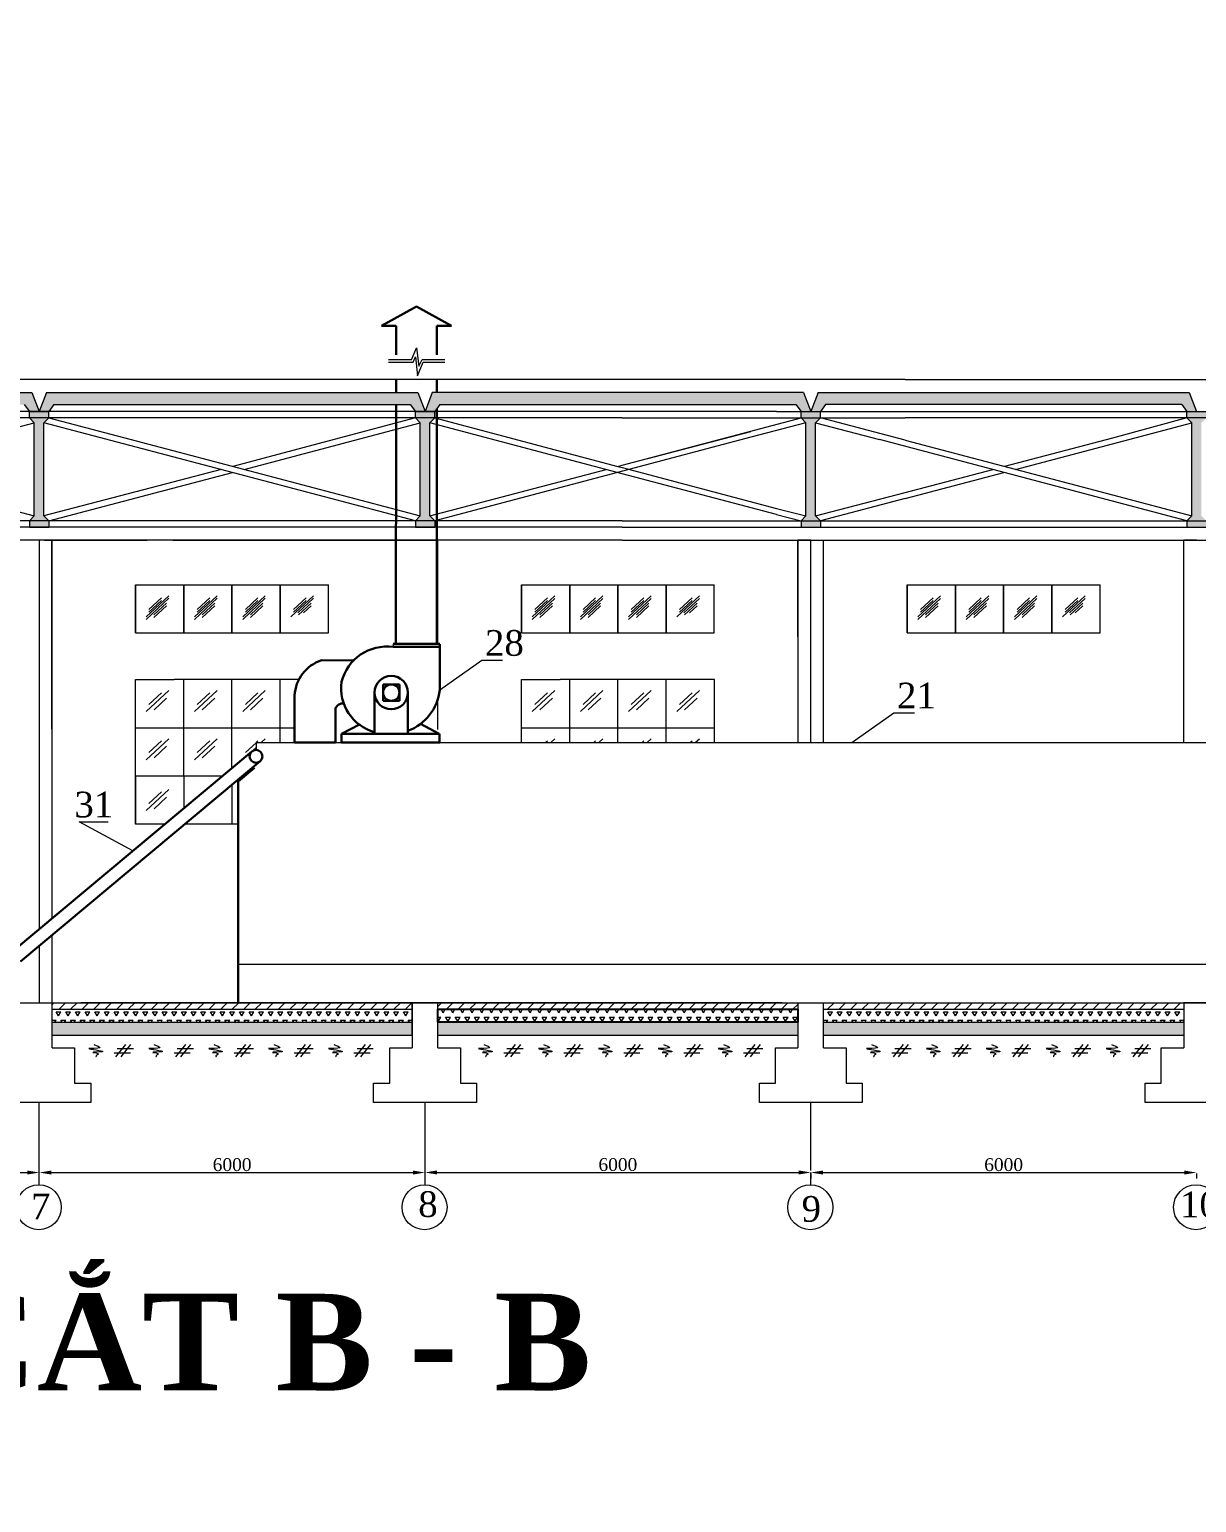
# Model space of a CAD drawing. Header units: inches. Extents: x -4475333 to 345677417, y -211198149 to 2125895.
# Drawn here: x -1936872 to -1918720, y 848268 to 871185 of the extents above; entities that cross this region are included whole.
import ezdxf

# ---------------------------------------------------------------- set-up
doc = ezdxf.new("R2010")
doc.units = ezdxf.units.IN
doc.header["$LTSCALE"] = 150
doc.header["$MEASUREMENT"] = 0
doc.linetypes.add('CENTER2', pattern=[1.125, 0.75, -0.125, 0.125, -0.125])
doc.linetypes.add('HIDDEN2', pattern=[4.7625, 3.175, -1.5875])
for name, color, linetype, lineweight in [('03 tbii', 3, 'Continuous', 50), ('coban', 153, 'Continuous', 50), ('cot', 2, 'Continuous', 50), ('Duong vien', 7, 'Continuous', 50), ('Ghichu', 1, 'Continuous', 15), ('KHUNG BVE', 7, 'Continuous', 0), ('móng cột', 7, 'Continuous', 50), ('PHOI_CANH', 3, 'Continuous', 50), ('TH net dam', 7, 'Continuous', 30)]:
    doc.layers.add(name, color=color, linetype=linetype, lineweight=lineweight)
for name, color, linetype in [('dang', 2, 'Continuous'), ('duongtamchamgach', 50, 'Continuous'), ('MATCAT', 132, 'Continuous'), ('NET NHAP', 7, 'Continuous'), ('Net0.2', 4, 'Continuous'), ('netdut', 2, 'HIDDEN2'), ('Thiet bi', 7, 'Continuous'), ('tru', 7, 'Continuous')]:
    doc.layers.add(name, color=color, linetype=linetype)
doc.styles.add('1', font='times.ttf')
doc.styles.get("Standard").update_dxf_attribs({"font": 'times.ttf', "height": 100})
doc.dimstyles.new('75', dxfattribs={"dimtxt": 200, "dimasz": 188, "dimexe": 94, "dimexo": 47, "dimgap": 20, "dimtad": 1, "dimtoh": 1, "dimdec": 0, "dimtxsty": '1', "dimcen": 2.5, "dimclrt": 256, "dimadec": 0, "dimazin": 0, "dimtfac": 1, "dimtdec": 0, "dimtix": 1, "dimtmove": 0, "dimatfit": 2, "dimfxl": 1, "dimlwd": 9, "dimlwe": 9, "dimarcsym": 0})
pattern_1 = [(45, (-3466435.19, 1065293.65), (-89.802561, 89.802561), [])]
pattern_2 = [(0, (-2659269.526, 802579.04), (12.5, 25), [0, -25])]

# ---------------------------------------------------------------- blocks, each defined once
blk = doc.blocks.new('*D238')
at = {"layer": 'Defpoints', "color": 0, "lineweight": 0, "ltscale": 3, "transparency": 16777216}
for p in [(-1942720, 853402), (-1936720, 853402), (-1936720, 853402)]:
    blk.add_point(p, dxfattribs=at)
at = {"layer": 'NET NHAP', "color": 0, "lineweight": 9, "ltscale": 3, "transparency": 16777216}
for p, q in [((-1942720, 853449), (-1942720, 853496)), ((-1936720, 853449), (-1936720, 853496)), ((-1942532, 853402), (-1936908, 853402))]:
    blk.add_line(p, q, dxfattribs=at)
at = {"layer": 'NET NHAP', "color": 0, "lineweight": 0, "ltscale": 3, "transparency": 16777216}
for points in [[(-1942532, 853433), (-1942532, 853371), (-1942720, 853402)], [(-1936908, 853433), (-1936908, 853371), (-1936720, 853402)]]:
    blk.add_solid(points, dxfattribs=at)
at = {"layer": 'NET NHAP', "lineweight": 13, "ltscale": 3, "transparency": 16777216, "insert": (-1939720, 853524), "char_height": 200, "attachment_point": 5, "style": '1'}
blk.add_mtext('6000', dxfattribs=at)
blk = doc.blocks.new('*D239')
at = {"layer": 'Defpoints', "color": 0, "lineweight": 0, "ltscale": 3, "transparency": 16777216}
for p in [(-1936720, 853402), (-1930720, 853402), (-1930720, 853402)]:
    blk.add_point(p, dxfattribs=at)
at = {"layer": 'NET NHAP', "color": 0, "lineweight": 9, "ltscale": 3, "transparency": 16777216}
for p, q in [((-1936720, 853449), (-1936720, 853496)), ((-1930720, 853449), (-1930720, 853496)), ((-1936532, 853402), (-1930908, 853402))]:
    blk.add_line(p, q, dxfattribs=at)
at = {"layer": 'NET NHAP', "color": 0, "lineweight": 0, "ltscale": 3, "transparency": 16777216}
for points in [[(-1936532, 853433), (-1936532, 853371), (-1936720, 853402)], [(-1930908, 853433), (-1930908, 853371), (-1930720, 853402)]]:
    blk.add_solid(points, dxfattribs=at)
at = {"layer": 'NET NHAP', "lineweight": 13, "ltscale": 3, "transparency": 16777216, "insert": (-1933720, 853524), "char_height": 200, "attachment_point": 5, "style": '1'}
blk.add_mtext('6000', dxfattribs=at)
blk = doc.blocks.new('*D240')
at = {"layer": 'Defpoints', "color": 0, "lineweight": 0, "ltscale": 3, "transparency": 16777216}
for p in [(-1930720, 853403), (-1924720, 853403), (-1924720, 853403)]:
    blk.add_point(p, dxfattribs=at)
at = {"layer": 'NET NHAP', "color": 0, "lineweight": 9, "ltscale": 3, "transparency": 16777216}
for p, q in [((-1930720, 853450), (-1930720, 853497)), ((-1924720, 853450), (-1924720, 853497)), ((-1930532, 853403), (-1924908, 853403))]:
    blk.add_line(p, q, dxfattribs=at)
at = {"layer": 'NET NHAP', "color": 0, "lineweight": 0, "ltscale": 3, "transparency": 16777216}
for points in [[(-1930532, 853435), (-1930532, 853372), (-1930720, 853403)], [(-1924908, 853435), (-1924908, 853372), (-1924720, 853403)]]:
    blk.add_solid(points, dxfattribs=at)
at = {"layer": 'NET NHAP', "lineweight": 13, "ltscale": 3, "transparency": 16777216, "insert": (-1927720, 853525), "char_height": 200, "attachment_point": 5, "style": '1'}
blk.add_mtext('6000', dxfattribs=at)
blk = doc.blocks.new('*D241')
at = {"layer": 'Defpoints', "color": 0, "lineweight": 0, "ltscale": 3, "transparency": 16777216}
for p in [(-1924720, 853433), (-1918720, 853433), (-1918720, 853402)]:
    blk.add_point(p, dxfattribs=at)
at = {"layer": 'NET NHAP', "color": 0, "lineweight": 9, "ltscale": 3, "transparency": 16777216}
for p, q in [((-1924720, 853386), (-1924720, 853308)), ((-1924532, 853402), (-1918908, 853402)), ((-1918720, 853386), (-1918720, 853308))]:
    blk.add_line(p, q, dxfattribs=at)
at = {"layer": 'NET NHAP', "color": 0, "lineweight": 0, "ltscale": 3, "transparency": 16777216}
for points in [[(-1924532, 853433), (-1924532, 853371), (-1924720, 853402)], [(-1918908, 853433), (-1918908, 853371), (-1918720, 853402)]]:
    blk.add_solid(points, dxfattribs=at)
at = {"layer": 'NET NHAP', "lineweight": 13, "ltscale": 3, "transparency": 16777216, "insert": (-1921720, 853524), "char_height": 200, "attachment_point": 5, "style": '1'}
blk.add_mtext('6000', dxfattribs=at)
blk = doc.blocks.new('utjjrtjtr')
at = {"layer": 'PHOI_CANH', "color": 252, "lineweight": 9}
for p, q in [((4094925, 1559965), (4094925, 1559215)), ((4094925, 1559215), (4094925, 1559965)), ((4094925, 1559965), (4097925, 1559965)), ((4094925, 1559965), (4094925, 1559215)), ((4094925, 1559965), (4097925, 1559965)), ((4094925, 1559965), (4097925, 1559965)), ((4095092, 1559468), (4095443, 1559795)), ((4095092, 1559468), (4095443, 1559795)), ((4095092, 1559426), (4095443, 1559754)), ((4095092, 1559426), (4095443, 1559754)), ((4095133, 1559580), (4095328, 1559760)), ((4095133, 1559580), (4095328, 1559760)), ((4095675, 1559215), (4095675, 1559965)), ((4095675, 1559965), (4095675, 1559215)), ((4095842, 1559468), (4096193, 1559795)), ((4095842, 1559468), (4096193, 1559795)), ((4095842, 1559426), (4096193, 1559754)), ((4095842, 1559426), (4096193, 1559754)), ((4095883, 1559580), (4096078, 1559760)), ((4095883, 1559580), (4096078, 1559760)), ((4096425, 1559215), (4096425, 1559965)), ((4096425, 1559965), (4096425, 1559215)), ((4096592, 1559468), (4096943, 1559795)), ((4096592, 1559468), (4096943, 1559795)), ((4096592, 1559426), (4096943, 1559754)), ((4096592, 1559426), (4096943, 1559754)), ((4096633, 1559580), (4096828, 1559760)), ((4096633, 1559580), (4096828, 1559760)), ((4097175, 1559215), (4097175, 1559965)), ((4097175, 1559965), (4097175, 1559215)), ((4097342, 1559468), (4097693, 1559795)), ((4097342, 1559468), (4097693, 1559795)), ((4097383, 1559580), (4097578, 1559760)), ((4097383, 1559580), (4097578, 1559760)), ((4097451, 1559527), (4097693, 1559754)), ((4097451, 1559527), (4097693, 1559754)), ((4097925, 1559215), (4097925, 1559965)), ((4095133, 1559539), (4095328, 1559719)), ((4095133, 1559539), (4095328, 1559719)), ((4095212, 1559496), (4095407, 1559677)), ((4095212, 1559496), (4095407, 1559677)), ((4095212, 1559455), (4095407, 1559636)), ((4095212, 1559455), (4095407, 1559636)), ((4095883, 1559539), (4096078, 1559719)), ((4095883, 1559539), (4096078, 1559719)), ((4095962, 1559496), (4096157, 1559677)), ((4095962, 1559496), (4096157, 1559677)), ((4095962, 1559455), (4096157, 1559636)), ((4095962, 1559455), (4096157, 1559636)), ((4096633, 1559539), (4096828, 1559719)), ((4096633, 1559539), (4096828, 1559719)), ((4096712, 1559496), (4096907, 1559677)), ((4096712, 1559496), (4096907, 1559677)), ((4096712, 1559455), (4096907, 1559636)), ((4096712, 1559455), (4096907, 1559636)), ((4097383, 1559539), (4097578, 1559719)), ((4097383, 1559539), (4097578, 1559719)), ((4097462, 1559496), (4097657, 1559677)), ((4097462, 1559496), (4097657, 1559677)), ((4097540, 1559527), (4097657, 1559636)), ((4097540, 1559527), (4097657, 1559636)), ((4094925, 1559215), (4097883, 1559215)), ((4094925, 1559215), (4097925, 1559215)), ((4094925, 1559215), (4097883, 1559215)), ((4097883, 1559215), (4097925, 1559215)), ((4097883, 1559215), (4097925, 1559215))]:
    blk.add_line(p, q, dxfattribs=at)

msp = doc.modelspace()

# ---------------------------------------------------------------- hatches: boundary and pattern name
at = {"layer": 'KHUNG BVE', "lineweight": 0}
h = msp.add_hatch(color=5, dxfattribs=at)
h.dxf.hatch_style = 1
h.paths.add_polyline_path([(-1936835.6, 865537.1), (-1942606.2, 865537.1), (-1942719.7, 865241.4), (-1942569.7, 865241.4), (-1942488.4, 865348.5), (-1936953.8, 865348.9), (-1936872.2, 865241.4), (-1936722.2, 865241.4)])
h.paths.add_polyline_path([(-1930833.2, 865537.1), (-1936608.7, 865537), (-1936722.2, 865241.4), (-1936572.2, 865241.4), (-1936490.9, 865348.4), (-1930951, 865348.5), (-1930869.7, 865241.4), (-1930719.7, 865241.4)])
h.paths.add_polyline_path([(-1929550.1, 865536.9), (-1930606.3, 865536.9), (-1930719.7, 865241.4), (-1930569.7, 865241.4), (-1930488.5, 865348.3), (-1929550.1, 865348.4)])
h.paths.add_polyline_path([(-1929150.1, 865536.9), (-1929550.1, 865536.9), (-1929550.1, 865348.4), (-1929150.1, 865348.4)])
h.paths.add_polyline_path([(-1924833.1, 865537), (-1929150.1, 865536.9), (-1929150.1, 865348.4), (-1924950.9, 865348.4), (-1924869.6, 865241.4), (-1924719.6, 865241.4)])
h.paths.add_polyline_path([(-1918833.1, 865537), (-1924606.2, 865536.9), (-1924719.6, 865241.4), (-1924569.6, 865241.4), (-1924488.4, 865348.3), (-1918950.9, 865348.4), (-1918869.7, 865241.4), (-1918719.7, 865241.4)])
h = msp.add_hatch(color=2, dxfattribs=at)
h.dxf.hatch_style = 1
h.paths.add_polyline_path([(-1936647.2, 865066.3), (-1936572.2, 865141.4), (-1936572.2, 865241.4), (-1936872.2, 865241.4), (-1936872.2, 865141.4), (-1936797.2, 865066.3), (-1936797.2, 863616.4), (-1936872.2, 863541.3), (-1936872.2, 863441.2), (-1936572.2, 863441.2), (-1936572.2, 863541.3), (-1936647.2, 863616.4)])
h = msp.add_hatch(color=2, dxfattribs=at)
h.dxf.hatch_style = 1
h.paths.add_polyline_path([(-1930644.7, 865066.2), (-1930569.7, 865141.4), (-1930569.7, 865241.4), (-1930869.7, 865241.4), (-1930869.7, 865141.4), (-1930794.7, 865066.2), (-1930794.7, 863616.4), (-1930869.7, 863541.2), (-1930869.7, 863441.2), (-1930569.7, 863441.2), (-1930569.7, 863541.2), (-1930644.7, 863616.4)])
h = msp.add_hatch(color=2, dxfattribs=at)
h.dxf.hatch_style = 1
h.paths.add_polyline_path([(-1924644.6, 865066.2), (-1924569.6, 865141.3), (-1924569.6, 865241.4), (-1924869.6, 865241.4), (-1924869.6, 865141.3), (-1924794.6, 865066.2), (-1924794.6, 863616.4), (-1924869.6, 863541.2), (-1924869.6, 863441.2), (-1924569.6, 863441.2), (-1924569.6, 863541.2), (-1924644.6, 863616.4)])
h = msp.add_hatch(color=2, dxfattribs=at)
h.dxf.hatch_style = 1
h.paths.add_polyline_path([(-1918644.7, 865066.2), (-1918569.7, 865141.4), (-1918569.7, 865241.4), (-1918869.7, 865241.4), (-1918869.7, 865141.4), (-1918794.7, 865066.2), (-1918794.7, 863616.4), (-1918869.7, 863541.2), (-1918869.7, 863441.2), (-1918569.7, 863441.2), (-1918569.7, 863541.2), (-1918644.7, 863616.4)])
at = {"layer": 'netdut', "linetype": 'ByBlock', "lineweight": 9, "ltscale": 10}
h = msp.add_hatch(dxfattribs=at)
h.set_pattern_fill('TRIANG', color=0, scale=400, style=0)
h.set_pattern_definition([(60, (-2665269.53, 802579.04), (-75, 129.90381), [75, -75]), (120, (-2665269.53, 802579.04), (-150, 8e-08), [75, -75]), (0, (-2665307.03, 802643.99), (75, 129.90381), [75, -75])])
h.paths.add_polyline_path([(-1936519.7, 855941.4), (-1930919.7, 855941.4), (-1930919.7, 855741.7), (-1936519.7, 855741.6)])
edge = h.paths.add_edge_path()
edge.add_line((-1930919.7, 856041.4), (-1930919.7, 855541.4))
h = msp.add_hatch(dxfattribs=at)
h.set_pattern_fill('DOTS', color=4, scale=400, style=0)
h.set_pattern_definition(pattern_2)
h.paths.add_polyline_path([(-1930919.7, 855741.6), (-1930919.7, 855539.4), (-1936519.7, 855540.4), (-1936519.7, 855741.5)])
h = msp.add_hatch(dxfattribs=at)
h.set_pattern_fill('TRIANG', color=0, scale=400, style=0)
h.set_pattern_definition([(60, (-5915861.62, -614494.57), (-75, 129.9038105), [75, -75]), (120, (-5915861.62, -614494.57), (-150, 8e-08), [75, -75]), (0, (-5915899.12, -614429.61), (75, 129.9038104), [75, -75])])
h.paths.add_polyline_path([(-1930519.7, 855941.4), (-1924919.7, 855941.4), (-1924919.7, 855741.7), (-1930519.7, 855741.7)])
h = msp.add_hatch(dxfattribs=at)
h.set_pattern_fill('DOTS', color=4, scale=400, style=0)
h.set_pattern_definition(pattern_2)
edge = h.paths.add_edge_path()
edge.add_line((-1924919.7, 855741.7), (-1924919.7, 855541.4))
edge.add_line((-1930519.7, 855741.6), (-1924919.7, 855741.7))
edge.add_line((-1930519.7, 855539.3), (-1924919.7, 855538.3))
edge.add_line((-1930519.7, 855539.3), (-1930519.7, 855741.6))
h = msp.add_hatch(dxfattribs=at)
h.set_pattern_fill('TRIANG', color=0, scale=400, style=0)
h.set_pattern_definition([(60, (-2659269.53, 802579.04), (-75, 129.90381), [75, -75]), (120, (-2659269.53, 802579.04), (-150, 8e-08), [75, -75]), (0, (-2659307.03, 802643.99), (75, 129.90381), [75, -75])])
h.paths.add_polyline_path([(-1924519.7, 855741.7), (-1924519.7, 855941.4), (-1918919.7, 855941.4), (-1918919.7, 855741.8)])
h = msp.add_hatch(dxfattribs=at)
h.set_pattern_fill('DOTS', color=4, scale=400, style=0)
h.set_pattern_definition(pattern_2)
edge = h.paths.add_edge_path()
edge.add_line((-1918919.7, 855741.8), (-1918919.7, 855541.4))
edge.add_line((-1924519.7, 855741.7), (-1918919.7, 855741.8))
edge.add_line((-1924519.7, 855538.2), (-1918919.7, 855537.2))
edge.add_line((-1924519.7, 855538.2), (-1924519.7, 855741.7))
at = {"layer": 'tru', "linetype": 'ByBlock', "lineweight": 9, "ltscale": 10}
h = msp.add_hatch(dxfattribs=at)
h.set_pattern_fill('ANSI31', color=5, scale=40, style=0)
h.set_pattern_definition([(45, (-3430435.19, 1065293.65), (-89.802561, 89.802561), [])])
h.paths.add_polyline_path([(-1930919.7, 856041.5), (-1936519.7, 856041.5), (-1936519.7, 855941.4), (-1930919.7, 855941.4)])
h = msp.add_hatch(dxfattribs=at)
h.set_pattern_fill('ANSI31', color=5, scale=40, style=0)
h.set_pattern_definition(pattern_1)
h.paths.add_polyline_path([(-1924919.7, 856041.5), (-1928279.3, 856041.5), (-1928279.3, 856040.6), (-1928379.3, 856040.6), (-1928379.3, 856041.5), (-1929844.2, 856041.5), (-1929844.2, 856040.6), (-1929944.2, 856040.6), (-1929944.2, 856041.5), (-1930186.8, 856041.5), (-1930186.8, 856040.6), (-1930519.7, 856040.6), (-1930519.7, 855941.4), (-1924919.7, 855941.4)])
h = msp.add_hatch(dxfattribs=at)
h.set_pattern_fill('ANSI31', color=5, scale=40, style=0)
h.set_pattern_definition(pattern_1)
edge = h.paths.add_edge_path()
edge.add_line((-1918919.7, 855941.4), (-1918919.7, 856041.4))
edge.add_line((-1918919.7, 856041.4), (-1921116.7, 856041.4))
edge.add_line((-1921116.7, 856041.4), (-1921116.7, 856041.5))
edge.add_line((-1921116.7, 856041.5), (-1924319.7, 856041.5))
edge.add_line((-1924319.7, 856041.4), (-1924519.7, 856041.4))
edge.add_line((-1924519.7, 856041.4), (-1924519.7, 855941.4))
edge.add_line((-1924519.7, 855941.4), (-1918919.7, 855941.4))

# ---------------------------------------------------------------- linework, layer by layer
at = {"color": 1, "linetype": 'Continuous', "lineweight": 18}
for p, q in [((-1930932.3, 866047.6), (-1931289.6, 866047.6)), ((-1930932.3, 866047.6), (-1930853.2, 866232.2)), ((-1930904.5, 866007.6), (-1930867.6, 866091.9)), ((-1930867.6, 866091.9), (-1930835.6, 865797.6)), ((-1930853.2, 866232.2), (-1930818, 865946.8)), ((-1930818, 865946.8), (-1930765.2, 866052.1)), ((-1930765.2, 866052.1), (-1930413.3, 866052.1)), ((-1931289.6, 866007.6), (-1930904.5, 866007.6)), ((-1930835.6, 865797.6), (-1930746.1, 866007.6)), ((-1930746.1, 866007.6), (-1930413.3, 866007.6))]:
    msp.add_line(p, q, dxfattribs=at)
at = {"layer": 'coban', "lineweight": 18}
msp.add_line((-1933116.2, 856041.5), (-1933116.2, 856041.5), dxfattribs=at)
at = {"layer": 'cot', "lineweight": 18}
for p, q in [((-1936572.2, 865141.4), (-1934639.9, 864633.1)), ((-1930869.7, 865141.4), (-1933708.5, 864387.2)), ((-1938639.9, 864578.1), (-1936797.2, 865066.3)), ((-1934639.9, 864538.2), (-1936647.2, 865066.3)), ((-1933535.1, 864341.4), (-1930794.7, 865065)), ((-1934639.9, 864633.1), (-1930794.7, 863616.4)), ((-1930869.7, 863541.2), (-1934639.9, 864538.2)), ((-1933888.6, 864339.8), (-1934639.9, 864142.3)), ((-1934639.9, 864049.7), (-1933714.9, 864293.9)), ((-1938639.9, 864104.8), (-1936797.2, 863616.4)), ((-1934639.9, 864142.3), (-1936647.2, 863616.4)), ((-1936572.2, 863541.3), (-1934639.9, 864049.7))]:
    msp.add_line(p, q, dxfattribs=at)
at = {"layer": 'dang', "lineweight": 18}
for p, q in [((-1936872.2, 865141.4), (-1936872.2, 865241.4)), ((-1936872.2, 865241.4), (-1936572.2, 865241.4)), ((-1936797.2, 865066.3), (-1936872.2, 865141.4)), ((-1936647.2, 865066.3), (-1936572.2, 865141.4)), ((-1936572.2, 865141.4), (-1936572.2, 865241.4)), ((-1930869.7, 865141.4), (-1930869.7, 865241.4)), ((-1930869.7, 865241.4), (-1930569.7, 865241.4)), ((-1930794.7, 865066.2), (-1930869.7, 865141.4)), ((-1930644.7, 865066.2), (-1930569.7, 865141.4)), ((-1930569.7, 865141.4), (-1930569.7, 865241.4)), ((-1930569.7, 865141.4), (-1927721, 864387.1)), ((-1927651.9, 864405.3), (-1924869.6, 865141.3)), ((-1924869.6, 865141.3), (-1924869.6, 865241.4)), ((-1924869.6, 865241.4), (-1924569.6, 865241.4)), ((-1924794.6, 865066.2), (-1924869.6, 865141.3)), ((-1924644.6, 865066.2), (-1924569.6, 865141.3)), ((-1924569.6, 865141.3), (-1924569.6, 865241.4)), ((-1923251.9, 864794.7), (-1924569.6, 865141.3)), ((-1918869.7, 865141.4), (-1920027.2, 864829.2)), ((-1918869.7, 865141.4), (-1918869.7, 865241.4)), ((-1918869.7, 865241.4), (-1918569.7, 865241.4)), ((-1918794.7, 865066.2), (-1918869.7, 865141.4)), ((-1936797.2, 863616.4), (-1936797.2, 865066.3)), ((-1936797.2, 863616.4), (-1936797.2, 865066.3)), ((-1936647.2, 863616.4), (-1936647.2, 865066.3)), ((-1936647.2, 863616.4), (-1936647.2, 865066.3)), ((-1930794.7, 863616.4), (-1930794.7, 865066.2)), ((-1930794.7, 863616.4), (-1930794.7, 865066.2)), ((-1927651.9, 864274), (-1930644.7, 865066.2)), ((-1930644.7, 863616.4), (-1930644.7, 865066.2)), ((-1930644.7, 863616.4), (-1930644.7, 865066.2)), ((-1927251.9, 864510.5), (-1925651.9, 864931.2)), ((-1924794.6, 865066.2), (-1925651.9, 864841.9)), ((-1924794.6, 863616.4), (-1924794.6, 865066.2)), ((-1924794.6, 863616.4), (-1924794.6, 865066.2)), ((-1924644.6, 865066.2), (-1923651.9, 864805.3)), ((-1924644.6, 863616.4), (-1924644.6, 865066.2)), ((-1924644.6, 863616.4), (-1924644.6, 865066.2)), ((-1920027.2, 864739.5), (-1918794.7, 865066.2)), ((-1918794.7, 863616.3), (-1918794.7, 865066.2)), ((-1918794.7, 863616.4), (-1918794.7, 865066.2)), ((-1925651.9, 864841.9), (-1927727.4, 864293.9)), ((-1920027.2, 863848.2), (-1923651.9, 864805.3)), ((-1923251.9, 864794.7), (-1920027.2, 863943.1)), ((-1920027.2, 864829.2), (-1921708.5, 864387.1)), ((-1921535.1, 864341.3), (-1920027.2, 864739.5)), ((-1930644.7, 863616.4), (-1927901.1, 864339.8)), ((-1927727.4, 864293.9), (-1930569.7, 863541.2)), ((-1927721, 864387.1), (-1927651.9, 864405.3)), ((-1927651.9, 864368.9), (-1925251.9, 863735.1)), ((-1925251.9, 863640.3), (-1927651.9, 864274)), ((-1923251.9, 863981.3), (-1921888.6, 864339.7)), ((-1923251.9, 863888), (-1921714.9, 864293.9)), ((-1924644.6, 863616.7), (-1923251.9, 863981.3)), ((-1923251.9, 863888), (-1924569.6, 863541.5)), ((-1920027.2, 863943.1), (-1918794.7, 863616.3)), ((-1918869.7, 863541.2), (-1920027.2, 863848.2)), ((-1936797.2, 863616.4), (-1936872.2, 863541.3)), ((-1936872.2, 863541.3), (-1936872.2, 863441.2)), ((-1936647.2, 863616.4), (-1936572.2, 863541.3)), ((-1936572.2, 863541.3), (-1936572.2, 863441.2)), ((-1930794.7, 863616.4), (-1930869.7, 863541.2)), ((-1930869.7, 863541.2), (-1930869.7, 863441.2)), ((-1930644.7, 863616.4), (-1930569.7, 863541.2)), ((-1930569.7, 863541.2), (-1930569.7, 863441.2)), ((-1925251.9, 863735.1), (-1924794.6, 863616.7)), ((-1925251.9, 863640.3), (-1924869.6, 863541.5)), ((-1924794.6, 863616.4), (-1924869.6, 863541.2)), ((-1924869.6, 863541.2), (-1924869.6, 863441.2)), ((-1924644.6, 863616.4), (-1924569.6, 863541.2)), ((-1924569.6, 863541.2), (-1924569.6, 863441.2)), ((-1918794.7, 863616.4), (-1918869.7, 863541.2)), ((-1918869.7, 863541.2), (-1918869.7, 863441.2)), ((-1936872.2, 863441.2), (-1936572.2, 863441.2)), ((-1930869.7, 863441.2), (-1930569.7, 863441.2)), ((-1924869.6, 863441.2), (-1924569.6, 863441.2)), ((-1918869.7, 863441.2), (-1918569.7, 863441.2))]:
    msp.add_line(p, q, dxfattribs=at)
at = {"layer": 'Duong vien', "color": 7, "linetype": 'Continuous', "lineweight": 18, "ltscale": 10}
for p, q in [((-1930489.9, 860909.8), (-1929837, 861373.8)), ((-1929837, 861373.8), (-1929514.1, 861373.8)), ((-1924081.1, 860091.6), (-1923428.2, 860555.5)), ((-1923428.2, 860555.5), (-1923105.3, 860555.5)), ((-1935264.5, 858405.2), (-1936097.6, 858860.1)), ((-1936097.6, 858860.1), (-1935649.2, 858860.1))]:
    msp.add_line(p, q, dxfattribs=at)
at = {"layer": 'duongtamchamgach', "linetype": 'CENTER2', "lineweight": 15, "ltscale": 200}
for p, q in [((-1936722.2, 863241.4), (-1936722.2, 857186.4)), ((-1924719.6, 860091.6), (-1924719.6, 863241.4)), ((-1936722.2, 856925.7), (-1936722.2, 856041.5))]:
    msp.add_line(p, q, dxfattribs=at)
at = {"layer": 'Ghichu', "color": 7, "linetype": 'Continuous', "lineweight": 18, "ltscale": 1000000.0}
msp.add_line((-1925165.5, 856041.5), (-1936072.3, 856041.5), dxfattribs=at)
at = {"layer": 'KHUNG BVE', "color": 3, "lineweight": 18, "ltscale": 3}
for p, q in [((-1936639.9, 865741.6), (-1938639.9, 865741.6)), ((-1934639.9, 865741.6), (-1936639.9, 865741.6)), ((-1925251.9, 865741.6), (-1934639.9, 865741.6)), ((-1923251.9, 865741.6), (-1925251.9, 865741.6)), ((-1923251.9, 865741.6), (-1920027.2, 865741.6)), ((-1920027.2, 865741.6), (-1900819.7, 865741.7)), ((-1936639.9, 865241.4), (-1938639.9, 865241.4)), ((-1936639.9, 865141.5), (-1938639.9, 865141.5)), ((-1934639.9, 865241.4), (-1936639.9, 865241.4)), ((-1934639.9, 865141.5), (-1936639.9, 865141.5)), ((-1927651.9, 865241.4), (-1934639.9, 865241.4)), ((-1927651.9, 865141.5), (-1934639.9, 865141.5)), ((-1925251.9, 865241.4), (-1927651.9, 865241.4)), ((-1927651.9, 865141.5), (-1925251.9, 865141.5)), ((-1925251.9, 865241.4), (-1920027.2, 865241.4)), ((-1925251.9, 865141.5), (-1923251.9, 865141.5)), ((-1920027.2, 865141.5), (-1923251.9, 865141.5)), ((-1920027.2, 865241.4), (-1900519.7, 865241.3)), ((-1901369, 865141.3), (-1920027.2, 865141.5))]:
    msp.add_line(p, q, dxfattribs=at)
at = {"layer": 'KHUNG BVE', "lineweight": 0}
for p, q in [((-1936564.5, 865141.4), (-1936639.9, 865141.5)), ((-1936639.9, 865141.5), (-1936639.9, 865141.5)), ((-1936639.9, 865141.5), (-1936639.9, 865141.5)), ((-1936639.9, 865141.5), (-1936639.9, 865141.5)), ((-1936639.9, 865141.5), (-1936639.9, 865141.5)), ((-1936639.9, 863541.5), (-1936639.9, 863541.5)), ((-1931216.5, 861626.2), (-1931216.5, 861580.3)), ((-1933348.7, 860091.6), (-1933348.7, 859991.6)), ((-1933348.7, 860091.6), (-1918033.7, 860091.6)), ((-1933623.7, 856641.6), (-1918033.7, 856641.6)), ((-1934173.8, 856041.5), (-1918583.8, 856041.5)), ((-1931464.8, 856041.5), (-1929974.8, 856041.5))]:
    msp.add_line(p, q, dxfattribs=at)
at = {"layer": 'KHUNG BVE', "linetype": 'Continuous', "lineweight": 18, "ltscale": 10}
for p, q in [((-1927721, 864387.1), (-1927651.9, 864368.9)), ((-1936639.9, 863541.5), (-1938639.9, 863541.5)), ((-1934639.9, 863541.5), (-1936639.9, 863541.5)), ((-1927651.9, 863541.5), (-1934639.9, 863541.5)), ((-1927651.9, 863541.5), (-1925251.9, 863541.5)), ((-1925251.9, 863541.5), (-1923251.9, 863541.5)), ((-1923251.9, 863541.5), (-1920027.2, 863541.5)), ((-1920027.2, 863541.5), (-1901072.6, 863541.5)), ((-1936639.9, 863441.5), (-1938639.9, 863441.5)), ((-1934639.9, 863441.5), (-1936639.9, 863441.5)), ((-1927651.9, 863441.5), (-1934639.9, 863441.5)), ((-1927651.9, 863441.5), (-1925251.9, 863441.5)), ((-1925251.9, 863441.5), (-1923251.9, 863441.5)), ((-1923251.9, 863441.5), (-1920027.2, 863441.5)), ((-1920027.2, 863441.5), (-1901368, 863441.5)), ((-1936639.9, 863241.4), (-1938639.9, 863241.4)), ((-1934639.9, 863241.4), (-1936639.9, 863241.4)), ((-1936522.2, 863241.4), (-1936522.2, 858761.6)), ((-1936520.2, 857355.3), (-1936522.2, 863241.4)), ((-1927651.9, 863241.4), (-1934639.9, 863241.4)), ((-1930519.7, 861625.2), (-1930519.7, 863241.4)), ((-1927651.9, 863241.5), (-1925251.9, 863241.5)), ((-1925251.9, 863241.5), (-1923251.9, 863241.5)), ((-1924919.7, 861736.6), (-1924919.7, 863241.4)), ((-1924919.7, 863241.4), (-1924919.7, 860091.6)), ((-1924519.6, 860091.6), (-1924519.7, 863241.4)), ((-1923251.9, 863241.5), (-1920027.2, 863241.6)), ((-1920027.2, 863241.6), (-1900719.7, 863241.7)), ((-1918919.7, 860091.6), (-1918919.7, 863241.4)), ((-1918919.7, 860091.6), (-1918919.7, 863241.4)), ((-1930519.7, 860295), (-1930519.7, 860769.1)), ((-1936519.7, 856041.5), (-1936520.1, 857094.7)), ((-1972719.7, 856041.5), (-1901412.1, 856041.5)), ((-1930719.7, 856041.9), (-1932219.7, 856041.9)), ((-1930919.7, 855539.4), (-1930919.7, 856040.6)), ((-1930519.7, 855341.4), (-1930519.7, 856041.4)), ((-1924919.7, 856041.4), (-1924919.7, 855541.4)), ((-1918919.7, 856041.4), (-1918919.7, 855541.4)), ((-1918519.7, 856041.4), (-1918919.7, 856041.4)), ((-1936519.7, 855941.4), (-1930919.7, 855941.4)), ((-1930919.7, 855541.4), (-1930919.7, 855341.4)), ((-1924919.7, 855541.4), (-1924919.7, 855341.4)), ((-1918919.7, 855541.4), (-1918919.7, 855341.4)), ((-1936519.7, 855341.5), (-1936169.7, 855341.5)), ((-1936169.7, 855341.5), (-1936169.7, 854791.5)), ((-1931269.7, 854791.4), (-1931269.7, 855341.4)), ((-1931269.7, 855341.4), (-1930919.7, 855341.4)), ((-1930519.7, 855341.4), (-1930169.7, 855341.4)), ((-1930169.7, 855341.4), (-1930169.7, 854791.4)), ((-1925269.7, 854791.4), (-1925269.7, 855341.4)), ((-1925269.7, 855341.4), (-1924919.7, 855341.4)), ((-1924519.7, 855341.4), (-1924169.7, 855341.4)), ((-1924169.7, 855341.4), (-1924169.7, 854791.4)), ((-1919269.7, 854791.4), (-1919269.7, 855341.4)), ((-1919269.7, 855341.4), (-1918919.7, 855341.4)), ((-1936169.7, 854791.5), (-1935919.7, 854791.5)), ((-1935919.7, 854791.5), (-1935919.7, 854491.5)), ((-1931519.7, 854491.4), (-1931519.7, 854791.4)), ((-1931519.7, 854791.4), (-1931269.7, 854791.4)), ((-1930169.7, 854791.4), (-1929919.7, 854791.4)), ((-1929919.7, 854791.4), (-1929919.7, 854491.4)), ((-1925519.7, 854491.4), (-1925519.7, 854791.4)), ((-1925519.7, 854791.4), (-1925269.7, 854791.4)), ((-1924169.7, 854791.4), (-1923919.7, 854791.4)), ((-1923919.7, 854791.4), (-1923919.7, 854491.4)), ((-1919519.7, 854491.4), (-1919519.7, 854791.4)), ((-1919519.7, 854791.4), (-1919269.7, 854791.4)), ((-1935919.7, 854491.5), (-1937519.7, 854491.5)), ((-1929919.7, 854491.4), (-1931519.7, 854491.4)), ((-1923919.7, 854491.4), (-1925519.7, 854491.4)), ((-1917919.7, 854491.4), (-1919519.7, 854491.4))]:
    msp.add_line(p, q, dxfattribs=at)
at = {"layer": 'KHUNG BVE', "color": 3, "linetype": 'Continuous', "lineweight": 18, "ltscale": 10}
for p, q in [((-1936639.9, 863241.4), (-1935039.9, 863241.4)), ((-1936639.9, 863241.4), (-1936519.7, 863241.4)), ((-1934639.9, 863241.4), (-1930719.7, 863241.4)), ((-1930719.7, 863241.4), (-1930919.7, 863241.4)), ((-1930719.7, 863241.4), (-1930519.7, 863241.4)), ((-1924719.7, 863241.4), (-1924919.7, 863241.4)), ((-1924719.7, 863241.4), (-1924519.7, 863241.4)), ((-1918719.7, 863241.4), (-1918919.7, 863241.4)), ((-1930519.7, 855941.4), (-1930373.7, 855941.4)), ((-1930519.7, 855941.4), (-1924919.7, 855941.4)), ((-1924519.7, 855941.4), (-1918919.7, 855941.4))]:
    msp.add_line(p, q, dxfattribs=at)
at = {"layer": 'KHUNG BVE', "color": 0, "linetype": 'Continuous', "lineweight": 18, "ltscale": 10}
for p, q in [((-1936519.7, 855341.5), (-1936519.7, 856041.5)), ((-1924519.7, 855341.4), (-1924519.7, 856041.4)), ((-1936519.7, 855540.4), (-1930919.7, 855539.4)), ((-1930519.7, 855539.3), (-1924919.7, 855538.3)), ((-1924519.7, 855538.2), (-1918919.7, 855537.2))]:
    msp.add_line(p, q, dxfattribs=at)
at = {"layer": 'KHUNG BVE', "color": 2, "linetype": 'Continuous', "lineweight": 18, "ltscale": 10}
for p, q in [((-1936519.7, 855741.5), (-1930919.7, 855741.6)), ((-1930519.7, 855741.6), (-1924919.7, 855741.7)), ((-1924519.7, 855741.7), (-1918919.7, 855741.8))]:
    msp.add_line(p, q, dxfattribs=at)
at = {"layer": 'KHUNG BVE', "linetype": 'Continuous', "lineweight": -2, "ltscale": 10}
msp.add_lwpolyline([(-1930519.7, 855941.4), (-1924919.7, 855941.4), (-1924919.7, 855741.7), (-1930519.7, 855741.7)], close=True, dxfattribs=at)
at = {"layer": 'KHUNG BVE', "lineweight": 0}
msp.add_circle((-1916098.2, 889715.1), 188435.9, dxfattribs=at)
at = {"layer": 'MATCAT', "color": 3, "lineweight": 13, "ltscale": 3}
for p, q in [((-1936719.5, 853386.4), (-1936719.5, 854491.7)), ((-1930719.5, 853402.1), (-1930719.5, 854491.7)), ((-1924719.5, 853433.3), (-1924719.5, 854491.7))]:
    msp.add_line(p, q, dxfattribs=at)
at = {"layer": 'móng cột', "lineweight": 18}
msp.add_line((-1930919.7, 856041.4), (-1930919.7, 855541.4), dxfattribs=at)
at = {"layer": 'Net0.2', "lineweight": 18}
for p, q in [((-1935379.3, 855394.7), (-1935534.3, 855201.4)), ((-1935506.5, 855330.1), (-1935254.6, 855330.1)), ((-1935298.4, 855394.7), (-1935453.4, 855201.4)), ((-1934446.8, 855394.7), (-1934601.9, 855201.4)), ((-1934574.1, 855330.1), (-1934322.2, 855330.1)), ((-1934365.9, 855394.7), (-1934521, 855201.4)), ((-1933514.4, 855394.7), (-1933669.4, 855201.4)), ((-1933641.7, 855330.1), (-1933389.7, 855330.1)), ((-1933433.5, 855394.7), (-1933588.5, 855201.4)), ((-1932582, 855394.7), (-1932737, 855201.4)), ((-1932709.2, 855330.1), (-1932457.3, 855330.1)), ((-1932501.1, 855394.7), (-1932656.1, 855201.4)), ((-1931649.6, 855394.7), (-1931804.6, 855201.4)), ((-1931776.8, 855330.1), (-1931524.9, 855330.1)), ((-1931568.7, 855394.7), (-1931723.7, 855201.4)), ((-1929317.8, 855394.7), (-1929472.8, 855201.4)), ((-1929445, 855330.1), (-1929193.1, 855330.1)), ((-1929236.9, 855394.7), (-1929391.9, 855201.4)), ((-1928385.3, 855394.7), (-1928540.4, 855201.4)), ((-1928512.6, 855330.1), (-1928260.7, 855330.1)), ((-1928304.4, 855394.7), (-1928459.5, 855201.4)), ((-1927452.9, 855394.7), (-1927607.9, 855201.4)), ((-1927580.2, 855330.1), (-1927328.2, 855330.1)), ((-1927372, 855394.7), (-1927527, 855201.4)), ((-1926520.5, 855394.7), (-1926675.5, 855201.4)), ((-1926647.7, 855330.1), (-1926395.8, 855330.1)), ((-1926439.6, 855394.7), (-1926594.6, 855201.4)), ((-1925588.1, 855394.7), (-1925743.1, 855201.4)), ((-1925715.3, 855330.1), (-1925463.4, 855330.1)), ((-1925507.2, 855394.7), (-1925662.2, 855201.4)), ((-1923284.3, 855394.7), (-1923439.3, 855201.4)), ((-1923411.5, 855330.1), (-1923159.6, 855330.1)), ((-1923203.4, 855394.7), (-1923358.4, 855201.4)), ((-1922351.8, 855394.7), (-1922506.9, 855201.4)), ((-1922479.1, 855330.1), (-1922227.2, 855330.1)), ((-1922270.9, 855394.7), (-1922426, 855201.4)), ((-1921419.4, 855394.7), (-1921574.4, 855201.4)), ((-1921546.7, 855330.1), (-1921294.7, 855330.1)), ((-1921338.5, 855394.7), (-1921493.5, 855201.4)), ((-1920487, 855394.7), (-1920642, 855201.4)), ((-1920614.2, 855330.1), (-1920362.3, 855330.1)), ((-1920406.1, 855394.7), (-1920561.1, 855201.4)), ((-1919554.6, 855394.7), (-1919709.6, 855201.4)), ((-1919681.8, 855330.1), (-1919429.9, 855330.1)), ((-1919473.7, 855394.7), (-1919628.7, 855201.4)), ((-1935554.9, 855266.1), (-1935303, 855266.1)), ((-1934622.5, 855266.1), (-1934370.6, 855266.1)), ((-1933690.1, 855266.1), (-1933438.2, 855266.1)), ((-1932757.7, 855266.1), (-1932505.8, 855266.1)), ((-1931825.3, 855266.1), (-1931573.4, 855266.1)), ((-1929493.4, 855266.1), (-1929241.5, 855266.1)), ((-1928561, 855266.1), (-1928309.1, 855266.1)), ((-1927628.6, 855266.1), (-1927376.7, 855266.1)), ((-1926696.2, 855266.1), (-1926444.3, 855266.1)), ((-1925763.8, 855266.1), (-1925511.9, 855266.1)), ((-1923459.9, 855266.1), (-1923208, 855266.1)), ((-1922527.5, 855266.1), (-1922275.6, 855266.1)), ((-1921595.1, 855266.1), (-1921343.2, 855266.1)), ((-1920662.7, 855266.1), (-1920410.8, 855266.1)), ((-1919730.3, 855266.1), (-1919478.4, 855266.1))]:
    msp.add_line(p, q, dxfattribs=at)
for points in [[(-1935868.8, 855394.7), (-1935776.1, 855344.5), (-1935949.7, 855332.1), (-1935738.9, 855282.6), (-1935887.7, 855270.2), (-1935800.9, 855245.4), (-1935838.1, 855208.3), (-1935831.9, 855202.1)], [(-1934936.4, 855394.7), (-1934843.7, 855344.5), (-1935017.3, 855332.1), (-1934806.5, 855282.6), (-1934955.3, 855270.2), (-1934868.5, 855245.4), (-1934905.7, 855208.3), (-1934899.5, 855202.1)], [(-1934004, 855394.7), (-1933911.3, 855344.5), (-1934084.8, 855332.1), (-1933874.1, 855282.6), (-1934022.9, 855270.2), (-1933936.1, 855245.4), (-1933973.3, 855208.3), (-1933967.1, 855202.1)], [(-1933071.6, 855394.7), (-1932978.9, 855344.5), (-1933152.4, 855332.1), (-1932941.7, 855282.6), (-1933090.4, 855270.2), (-1933003.7, 855245.4), (-1933040.9, 855208.3), (-1933034.7, 855202.1)], [(-1932139.2, 855394.7), (-1932046.5, 855344.5), (-1932220, 855332.1), (-1932009.3, 855282.6), (-1932158, 855270.2), (-1932071.3, 855245.4), (-1932108.4, 855208.3), (-1932102.2, 855202.1)], [(-1929807.3, 855394.7), (-1929714.6, 855344.5), (-1929888.2, 855332.1), (-1929677.4, 855282.6), (-1929826.2, 855270.2), (-1929739.4, 855245.4), (-1929776.6, 855208.3), (-1929770.4, 855202.1)], [(-1928874.9, 855394.7), (-1928782.2, 855344.5), (-1928955.8, 855332.1), (-1928745, 855282.6), (-1928893.8, 855270.2), (-1928807, 855245.4), (-1928844.2, 855208.3), (-1928838, 855202.1)], [(-1927942.5, 855394.7), (-1927849.8, 855344.5), (-1928023.3, 855332.1), (-1927812.6, 855282.6), (-1927961.4, 855270.2), (-1927874.6, 855245.4), (-1927911.8, 855208.3), (-1927905.6, 855202.1)], [(-1927010.1, 855394.7), (-1926917.4, 855344.5), (-1927090.9, 855332.1), (-1926880.2, 855282.6), (-1927028.9, 855270.2), (-1926942.2, 855245.4), (-1926979.4, 855208.3), (-1926973.2, 855202.1)], [(-1926077.7, 855394.7), (-1925985, 855344.5), (-1926158.5, 855332.1), (-1925947.8, 855282.6), (-1926096.5, 855270.2), (-1926009.8, 855245.4), (-1926046.9, 855208.3), (-1926040.7, 855202.1)], [(-1923773.8, 855394.7), (-1923681.1, 855344.5), (-1923854.7, 855332.1), (-1923643.9, 855282.6), (-1923792.7, 855270.2), (-1923705.9, 855245.4), (-1923743.1, 855208.3), (-1923736.9, 855202.1)], [(-1922841.4, 855394.7), (-1922748.7, 855344.5), (-1922922.3, 855332.1), (-1922711.5, 855282.6), (-1922860.3, 855270.2), (-1922773.5, 855245.4), (-1922810.7, 855208.3), (-1922804.5, 855202.1)], [(-1921909, 855394.7), (-1921816.3, 855344.5), (-1921989.8, 855332.1), (-1921779.1, 855282.6), (-1921927.9, 855270.2), (-1921841.1, 855245.4), (-1921878.3, 855208.3), (-1921872.1, 855202.1)], [(-1920976.6, 855394.7), (-1920883.9, 855344.5), (-1921057.4, 855332.1), (-1920846.7, 855282.6), (-1920995.4, 855270.2), (-1920908.7, 855245.4), (-1920945.9, 855208.3), (-1920939.7, 855202.1)], [(-1920044.2, 855394.7), (-1919951.5, 855344.5), (-1920125, 855332.1), (-1919914.3, 855282.6), (-1920063, 855270.2), (-1919976.3, 855245.4), (-1920013.4, 855208.3), (-1920007.2, 855202.1)]]:
    msp.add_spline(points, degree=3, dxfattribs=at)
at = {"layer": 'netdut', "color": 0, "linetype": 'ByBlock', "lineweight": 18, "ltscale": 10}
for p, q in [((-1936519.7, 855741.5), (-1936519.7, 855941.4)), ((-1930919.7, 855941.4), (-1930919.7, 855741.6)), ((-1930519.7, 855941.4), (-1930373.7, 855941.4)), ((-1930519.7, 855741.6), (-1930519.7, 855941.4)), ((-1930519.7, 855941.4), (-1924919.7, 855941.4)), ((-1924919.7, 855941.4), (-1924919.7, 855741.7)), ((-1924519.7, 855741.7), (-1924519.7, 855941.4)), ((-1924519.7, 855941.4), (-1918919.7, 855941.4)), ((-1918919.7, 855941.4), (-1918919.7, 855741.8))]:
    msp.add_line(p, q, dxfattribs=at)
at = {"layer": 'netdut', "color": 4, "linetype": 'ByBlock', "lineweight": 18, "ltscale": 10}
for p, q in [((-1936519.7, 855741.5), (-1930919.7, 855741.6)), ((-1936519.7, 855540.4), (-1936519.7, 855741.5)), ((-1930919.7, 855741.6), (-1930919.7, 855539.4)), ((-1930519.7, 855741.6), (-1924919.7, 855741.7)), ((-1930519.7, 855539.3), (-1930519.7, 855741.6)), ((-1924919.7, 855741.7), (-1924919.7, 855541.4)), ((-1924519.7, 855741.7), (-1918919.7, 855741.8)), ((-1924519.7, 855538.2), (-1924519.7, 855741.7)), ((-1918919.7, 855741.8), (-1918919.7, 855541.4))]:
    msp.add_line(p, q, dxfattribs=at)
at = {"layer": 'PHOI_CANH', "color": 252, "lineweight": 18}
for p, q in [((-1935222.2, 859571.3), (-1935222.2, 861071.3)), ((-1935222.2, 861071.3), (-1934622.2, 861071.3)), ((-1932682, 861071.3), (-1934622.2, 861071.3)), ((-1934472.2, 860821.3), (-1934472.2, 861071.3)), ((-1933722.2, 860821.3), (-1933722.2, 861071.3)), ((-1932972.2, 860091.6), (-1932972.2, 861071.3)), ((-1929219.7, 860091.6), (-1929219.7, 861071.3)), ((-1929219.7, 861071.3), (-1928619.7, 861071.3)), ((-1926219.7, 861071.3), (-1928619.7, 861071.3)), ((-1928469.7, 860821.3), (-1928469.7, 861071.3)), ((-1927719.7, 860821.3), (-1927719.7, 861071.3)), ((-1926969.7, 860091.6), (-1926969.7, 861071.3)), ((-1926219.7, 860091.6), (-1926219.7, 861071.3)), ((-1935055, 860574), (-1934704.1, 860901.2)), ((-1935014.2, 860686.2), (-1934819.2, 860866.7)), ((-1934935, 860602.7), (-1934740, 860783.2)), ((-1934472.2, 859571.3), (-1934472.2, 860821.3)), ((-1934305, 860574), (-1933954.1, 860901.2)), ((-1934264.2, 860686.2), (-1934069.2, 860866.7)), ((-1934185, 860602.7), (-1933990, 860783.2)), ((-1933722.2, 859694.7), (-1933722.2, 860821.3)), ((-1933555, 860574), (-1933204.1, 860901.2)), ((-1933514.2, 860686.2), (-1933319.2, 860866.7)), ((-1933435, 860602.7), (-1933240, 860783.2)), ((-1929052.5, 860574), (-1928701.6, 860901.2)), ((-1929011.7, 860686.2), (-1928816.7, 860866.7)), ((-1928932.5, 860602.7), (-1928737.5, 860783.2)), ((-1928469.7, 860091.6), (-1928469.7, 860821.3)), ((-1928302.5, 860574), (-1927951.6, 860901.2)), ((-1928261.7, 860686.2), (-1928066.7, 860866.7)), ((-1928182.5, 860602.7), (-1927987.5, 860783.2)), ((-1927719.7, 860091.6), (-1927719.7, 860821.3)), ((-1927552.5, 860574), (-1927201.6, 860901.2)), ((-1927511.7, 860686.2), (-1927316.7, 860866.7)), ((-1927432.5, 860602.7), (-1927237.5, 860783.2)), ((-1926802.5, 860574), (-1926451.6, 860901.2)), ((-1926761.7, 860686.2), (-1926566.7, 860866.7)), ((-1926682.5, 860602.7), (-1926487.5, 860783.2)), ((-1935222.2, 860321.3), (-1932748.7, 860321.3)), ((-1929219.7, 860321.3), (-1926219.7, 860321.3)), ((-1935222.2, 858821.3), (-1935222.2, 860204.7)), ((-1935055, 859824), (-1934704.1, 860151.2)), ((-1935055, 859824), (-1934704.1, 860151.2)), ((-1935014.2, 859936.2), (-1934819.2, 860116.7)), ((-1935014.2, 859936.2), (-1934819.2, 860116.7)), ((-1934305, 859824), (-1933954.1, 860151.2)), ((-1934305, 859824), (-1933954.1, 860151.2)), ((-1934264.2, 859936.2), (-1934069.2, 860116.7)), ((-1934264.2, 859936.2), (-1934069.2, 860116.7)), ((-1933514.2, 859936.2), (-1933348.7, 860089.4)), ((-1933514.2, 859936.2), (-1933348.7, 860089.4)), ((-1933346.4, 860091.6), (-1933319.2, 860116.7)), ((-1933346.4, 860091.6), (-1933319.2, 860116.7)), ((-1933268, 860091.6), (-1933204.1, 860151.2)), ((-1933268, 860091.6), (-1933204.1, 860151.2)), ((-1929219.7, 860091.6), (-1929219.7, 860204.7)), ((-1928843.9, 860091.6), (-1928816.7, 860116.7)), ((-1928843.9, 860091.6), (-1928816.7, 860116.7)), ((-1928765.5, 860091.6), (-1928701.6, 860151.2)), ((-1928765.5, 860091.6), (-1928701.6, 860151.2)), ((-1928093.9, 860091.6), (-1928066.7, 860116.7)), ((-1928093.9, 860091.6), (-1928066.7, 860116.7)), ((-1928015.5, 860091.6), (-1927951.6, 860151.2)), ((-1928015.5, 860091.6), (-1927951.6, 860151.2)), ((-1927343.9, 860091.6), (-1927316.7, 860116.7)), ((-1927343.9, 860091.6), (-1927316.7, 860116.7)), ((-1927265.5, 860091.6), (-1927201.6, 860151.2)), ((-1927265.5, 860091.6), (-1927201.6, 860151.2)), ((-1926593.9, 860091.6), (-1926566.7, 860116.7)), ((-1926593.9, 860091.6), (-1926566.7, 860116.7)), ((-1926515.5, 860091.6), (-1926451.6, 860151.2)), ((-1926515.5, 860091.6), (-1926451.6, 860151.2)), ((-1934935, 859852.7), (-1934740, 860033.2)), ((-1934935, 859852.7), (-1934740, 860033.2)), ((-1934185, 859852.7), (-1933990, 860033.2)), ((-1934185, 859852.7), (-1933990, 860033.2)), ((-1933446.6, 859925.1), (-1933348.7, 860016.3)), ((-1933446.6, 859925.1), (-1933348.7, 860016.3)), ((-1935222.2, 859571.3), (-1935222.2, 858821.3)), ((-1935222.2, 859571.3), (-1933869.7, 859571.3)), ((-1935222.2, 859571.3), (-1933869.7, 859571.3)), ((-1934472.2, 859571.3), (-1934472.2, 859067.6)), ((-1933722.2, 859434), (-1933722.2, 858821.3)), ((-1933557.9, 859571.3), (-1933523.5, 859571.3)), ((-1933557.9, 859571.3), (-1933523.5, 859571.3)), ((-1935055, 859032.7), (-1934704.1, 859359.9)), ((-1935055, 859032.7), (-1934704.1, 859359.9)), ((-1935014.2, 859145), (-1934819.2, 859325.5)), ((-1935014.2, 859145), (-1934819.2, 859325.5)), ((-1934935, 859061.4), (-1934740, 859241.9)), ((-1934935, 859061.4), (-1934740, 859241.9)), ((-1934766.8, 858821.3), (-1935222.2, 858821.3)), ((-1933623.7, 858821.3), (-1934455, 858821.3))]:
    msp.add_line(p, q, dxfattribs=at)
at = {"layer": 'TH net dam'}
for p, q in [((-1931397.4, 866574.9), (-1930853.2, 866874.3)), ((-1930308.9, 866574.9), (-1930853.2, 866874.3)), ((-1931170.7, 866574.9), (-1931397.4, 866574.9)), ((-1931170.7, 866121.4), (-1931170.7, 866574.9)), ((-1930535.7, 866574.9), (-1930308.9, 866574.9)), ((-1930534.9, 866121.4), (-1930534.8, 866574.9)), ((-1931170.8, 865537.1), (-1931170.7, 865741.6)), ((-1930535.8, 865536.9), (-1930535.7, 865741.6)), ((-1931171.6, 861626.1), (-1931170.8, 865348.5)), ((-1930536.2, 861625.2), (-1930535.8, 865286)), ((-1930489.9, 861625.1), (-1931216.5, 861626.2)), ((-1931216.5, 861580.3), (-1930489.9, 861580.3)), ((-1930489.9, 860909.8), (-1930489.9, 861624.6)), ((-1931828.1, 861370.5), (-1932331, 861370.9)), ((-1932748.7, 860091.6), (-1932748.7, 860825)), ((-1931503.2, 860869), (-1931504.1, 860228.7)), ((-1931117.7, 860996), (-1931371.7, 860996)), ((-1931371.7, 860996), (-1931371.7, 860742)), ((-1931117.7, 860742), (-1931117.7, 860996)), ((-1930986.1, 860869), (-1930987.1, 860227.9)), ((-1932113.7, 860091.6), (-1932113.7, 860614.5)), ((-1931978.8, 860698.7), (-1932014.7, 860698.7)), ((-1931371.7, 860742), (-1931117.7, 860742)), ((-1932019.4, 860229.4), (-1931740.3, 860369.9)), ((-1930500.8, 860229.4), (-1930789.2, 860382.1)), ((-1932748.7, 860091.6), (-1932113.7, 860091.6)), ((-1932019.4, 860229.4), (-1930495.3, 860227.2)), ((-1932019.4, 860229.4), (-1932019.4, 860092.3)), ((-1932019.4, 860092.3), (-1930489.9, 860092.3)), ((-1930495.3, 860227.2), (-1930495.3, 860092.3)), ((-1933412.8, 859953.3), (-1937137.8, 856838.9)), ((-1933284.6, 859799.8), (-1937009.6, 856685.4)), ((-1933373.7, 859696.6), (-1933623.7, 859487.5)), ((-1933623.7, 859487.5), (-1933623.7, 856041.6))]:
    msp.add_line(p, q, dxfattribs=at)
for centre, radius in [((-1931244.7, 860869), 258.5), ((-1931244.7, 860869), 127), ((-1933348.7, 859876.6), 100)]:
    msp.add_circle(centre, radius, dxfattribs=at)
for centre, radius, start, end in [((-1931309.8, 860852.7), 732.6, 82.68344, 165.58848), ((-1932140.8, 860792.6), 608.8, 108.20461, 176.94432), ((-1931309.8, 860941.6), 715.7, 172.50408, 254.24499), ((-1931264.1, 861000.1), 779.4, 290.82526, 353.34732), ((-1931996.7, 860577.2), 122.8, 81.59867, 162.29578), ((-1931264.1, 861000.1), 779.4, 261.39051, 261.87338)]:
    msp.add_arc(centre, radius, start, end, dxfattribs=at)
at = {"layer": 'Thiet bi', "color": 2, "linetype": 'ByBlock', "lineweight": 18, "ltscale": 10}
for p, q in [((-1936719.5, 853212.1), (-1936719.5, 853402.1)), ((-1930719.5, 853213.3), (-1930719.5, 853403.3)), ((-1924719.5, 853212.1), (-1924719.5, 853402))]:
    msp.add_line(p, q, dxfattribs=at)
for centre in [(-1936727.1, 852862), (-1930727.1, 852862), (-1924727.1, 852862), (-1918727.1, 852862)]:
    msp.add_circle(centre, 350.1, dxfattribs=at)
at = {"layer": 'tru', "color": 5, "linetype": 'ByBlock', "lineweight": 18, "ltscale": 10}
for p, q in [((-1942606.2, 865537.1), (-1936835.6, 865537.1)), ((-1936835.6, 865537.1), (-1936722.2, 865241.4)), ((-1936608.7, 865537), (-1936722.2, 865241.4)), ((-1936608.7, 865536.9), (-1936722.2, 865241.4)), ((-1936608.7, 865537), (-1930833.2, 865537.1)), ((-1930833.2, 865537.1), (-1930719.7, 865241.4)), ((-1930606.3, 865536.9), (-1930719.7, 865241.4)), ((-1930606.3, 865536.9), (-1930719.7, 865241.4)), ((-1924833.1, 865537), (-1930606.3, 865536.9)), ((-1924833.1, 865537), (-1924719.6, 865241.4)), ((-1924606.2, 865536.9), (-1924719.6, 865241.4)), ((-1924606.2, 865536.9), (-1924719.6, 865241.4)), ((-1924606.2, 865536.9), (-1918833.1, 865537)), ((-1918833.1, 865537), (-1918719.7, 865241.4)), ((-1936953.8, 865348.9), (-1936872.2, 865241.4)), ((-1936490.9, 865348.4), (-1936572.2, 865241.4)), ((-1936490.9, 865348.4), (-1930951, 865348.5)), ((-1930951, 865348.5), (-1930869.7, 865241.4)), ((-1930488.5, 865348.3), (-1930569.7, 865241.4)), ((-1930488.5, 865348.3), (-1924950.9, 865348.4)), ((-1924950.9, 865348.4), (-1924869.6, 865241.4)), ((-1924488.4, 865348.3), (-1924569.6, 865241.4)), ((-1918950.9, 865348.4), (-1924488.4, 865348.3)), ((-1918950.9, 865348.4), (-1918869.7, 865241.4))]:
    msp.add_line(p, q, dxfattribs=at)

# ---------------------------------------------------------------- block references
at = {"linetype": 'ByBlock'}
for p in [(-6030147.4, -697418.7), (-6024144.9, -697418.8), (-6018145, -697418.8)]:
    msp.add_blockref('utjjrtjtr', p, dxfattribs=at)

# ---------------------------------------------------------------- texts
at = {"color": 7, "linetype": 'ByBlock', "lineweight": 18, "char_height": 400, "width": 236.121, "attachment_point": 1}
for s, insert in [('28', (-1929787.5, 861841.3)), ('21', (-1923378.7, 861023)), ('31', (-1936173.7, 859327.5))]:
    msp.add_mtext(s, dxfattribs=dict(at, insert=insert))
at = {"layer": '03 tbii', "lineweight": 18, "insert": (-1936189.5, 850540.5), "char_height": 1500, "width": 57591.056, "attachment_point": 5, "line_spacing_factor": 1.5, "style": '1'}
msp.add_mtext('{\\fTimes New Roman|b1|i0|c0|p18;MẶT CẮT B - B}', dxfattribs=at)
at = {"layer": 'Thiet bi', "color": 2, "linetype": 'ByBlock', "lineweight": 18, "ltscale": 10, "char_height": 400, "attachment_point": 1}
for s, insert, width in [('7', (-1936849, 853076), 247.603), ('8', (-1930825.5, 853110.8), 247.603), ('9', (-1924862.6, 853036.9), 247.603), ('10', (-1918976.8, 853104.8), 417.902)]:
    msp.add_mtext(s, dxfattribs=dict(at, insert=insert, width=width))

# ---------------------------------------------------------------- dimensions: what is measured, and where the dimension line sits
at = {"layer": 'NET NHAP', "color": 0, "lineweight": 13, "ltscale": 3}
for base, p1, p2, picture, middle in [((-1936719.5, 853402.1), (-1942719.5, 853401.9), (-1936719.5, 853402.1), '*D238', (-1939719.5, 853523.8)), ((-1930719.5, 853402.1), (-1936719.5, 853402.1), (-1930719.5, 853402.1), '*D239', (-1933719.5, 853523.8)), ((-1924719.5, 853403.3), (-1930719.5, 853403.3), (-1924719.5, 853403.3), '*D240', (-1927719.5, 853525)), ((-1918719.5, 853402), (-1924719.5, 853433.3), (-1918719.5, 853433.3), '*D241', (-1921719.5, 853523.8))]:
    dim = msp.add_linear_dim(base=base, p1=p1, p2=p2, dimstyle='75', dxfattribs=at)
    dim.commit()
    dim.dimension.update_dxf_attribs({"geometry": picture, "text_midpoint": middle})

doc.saveas('drawing.dxf')
